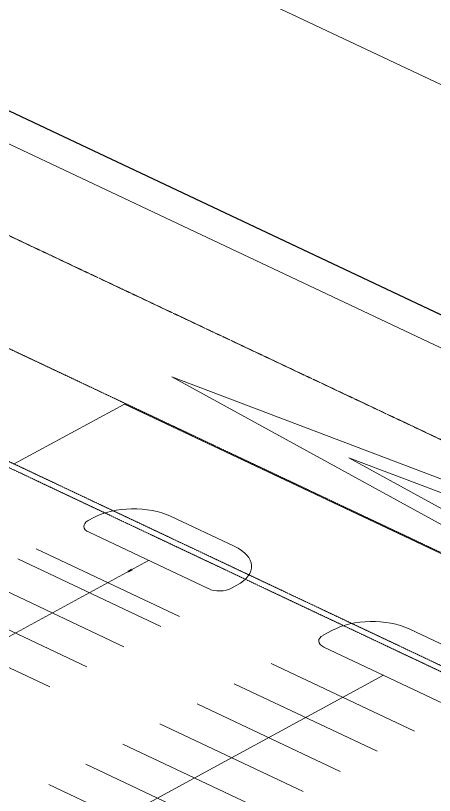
# Model space of a CAD drawing. Header units: inches. Extents: x 27328 to 121296, y -4075 to 4147.
# Drawn here: x 34717 to 35641, y 1082 to 2806 of the extents above; entities that cross this region are included whole.
import ezdxf

# ---------------------------------------------------------------- set-up
doc = ezdxf.new("R2010")
doc.units = ezdxf.units.IN
doc.header["$MEASUREMENT"] = 0
doc.linetypes.add('Center 1_4_', pattern=[0.53125, 0.25, -0.09375, 0.09375, -0.09375])
doc.linetypes.add('Hidden', pattern=[0.28125, 0.1875, -0.09375])
for name, color, linetype, lineweight in [('A-DETL', 90, 'Continuous', 9), ('A-PROP-SBCK', 71, 'Hidden', 15), ('BMP', 80, 'Continuous', 9), ('C-TOPO', 7, 'Continuous', 9), ('EOP-PR', 4, 'Continuous', 9), ('G-ANNO-SYMB', 111, 'Continuous', 9), ('PAINT', 190, 'Continuous', 9), ('PROP', 3, 'Center 1_4_', 9)]:
    doc.layers.add(name, color=color, linetype=linetype, lineweight=lineweight)

msp = doc.modelspace()

# ---------------------------------------------------------------- linework, layer by layer
at = {"layer": 'A-DETL'}
for p, q in [((34964.5, 1577.6), (34972.7, 1582)), ((34974.6, 1581.2), (34966.4, 1576.7)), ((34966.7, 1576.5), (34974.9, 1581))]:
    msp.add_line(p, q, dxfattribs=at)
at = {"layer": 'A-PROP-SBCK'}
for p, q in [((34287.3, 2266.2), (37043.2, 962.8)), ((34600.6, 1868.3), (36782, 836.6)), ((34588.7, 1860.5), (36765.3, 831.1))]:
    msp.add_line(p, q, dxfattribs=at)
at = {"layer": 'BMP'}
for p, q in [((36314.9, 1531.4), (35062.1, 2007.1)), ((35062.1, 2007.1), (36106.6, 1433.1)), ((36284.3, 1512.6), (35452.4, 1828.5)), ((35452.4, 1828.5), (36144.9, 1447.9))]:
    msp.add_line(p, q, dxfattribs=at)
at = {"layer": 'C-TOPO'}
msp.add_line((34607, 2641), (36091.8, 1938.7), dxfattribs=at)
at = {"layer": 'C-TOPO', "lineweight": 25}
msp.add_line((36090.6, 1938.7), (34607, 2640.4), dxfattribs=at)
at = {"layer": 'EOP-PR'}
for p, q in [((34712.2, 1814.1), (34957, 1947.3)), ((34957, 1947.3), (36001.5, 1453.3)), ((34877.2, 1689.6), (34889.5, 1696.3)), ((35059.1, 1699.3), (35199.5, 1632.9)), ((34879, 1663.8), (35142.3, 1539.3)), ((35193.2, 1540.2), (35205.5, 1546.9)), ((35585.7, 1450.2), (35726.2, 1383.8)), ((35395.7, 1436.1), (35416.1, 1447.2)), ((35397.5, 1410.3), (35660.8, 1285.7))]:
    msp.add_line(p, q, dxfattribs=at)
for centre, major_axis, start_param, end_param in [((34977.3, 1654.8), (120, 0), 0.820452, 2.391248), ((34903.5, 1677.2), (36, 0), 2.391248, 3.962045), ((35117.7, 1588.4), (120, 0), 5.532841, 7.103637), ((35166.9, 1552.6), (36, 0), 3.962045, 5.532841), ((35503.9, 1405.7), (120, 0), 0.820452, 2.391248), ((35422, 1423.6), (36, 0), 2.391248, 3.962045)]:
    msp.add_ellipse(centre, major_axis=major_axis, ratio=0.507323, start_param=start_param, end_param=end_param, dxfattribs=at)
at = {"layer": 'G-ANNO-SYMB'}
for p, q in [((32496.9, 4147.3), (37894.8, 1594.4)), ((32496.9, 3565.2), (37894.8, 1012.3))]:
    msp.add_line(p, q, dxfattribs=at)
at = {"layer": 'PAINT'}
for p, q in [((35078.6, 1477.8), (34762.6, 1627.3)), ((35037.7, 1455.6), (34721.7, 1605)), ((35010.6, 1601.5), (33488.7, 773.3)), ((34797.9, 1485.8), (34639.9, 1560.5)), ((34874.1, 1366.5), (34558.1, 1516)), ((34955.9, 1411), (34797.9, 1485.8)), ((34792.2, 1322), (34476.3, 1471.4)), ((35597.1, 1224.3), (35281.1, 1373.7)), ((35529.1, 1348), (34048, 542)), ((35515.3, 1179.8), (35199.3, 1329.2)), ((35433.4, 1135.2), (35117.5, 1284.7)), ((35351.6, 1090.7), (35035.6, 1240.2)), ((35269.8, 1046.2), (34953.8, 1195.6)), ((35188, 1001.7), (34872, 1151.1)), ((35106.1, 957.1), (34790.1, 1106.6))]:
    msp.add_line(p, q, dxfattribs=at)
at = {"layer": 'PROP'}
msp.add_line((32458.8, 3380.6), (37392.4, 1047.3), dxfattribs=at)

doc.saveas('drawing.dxf')
